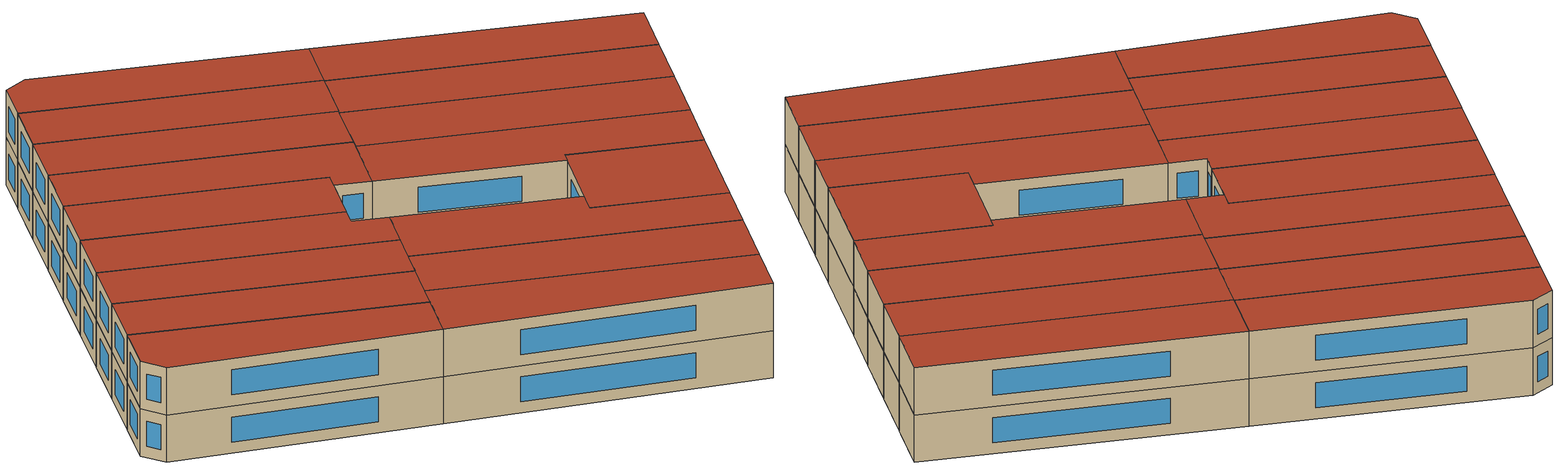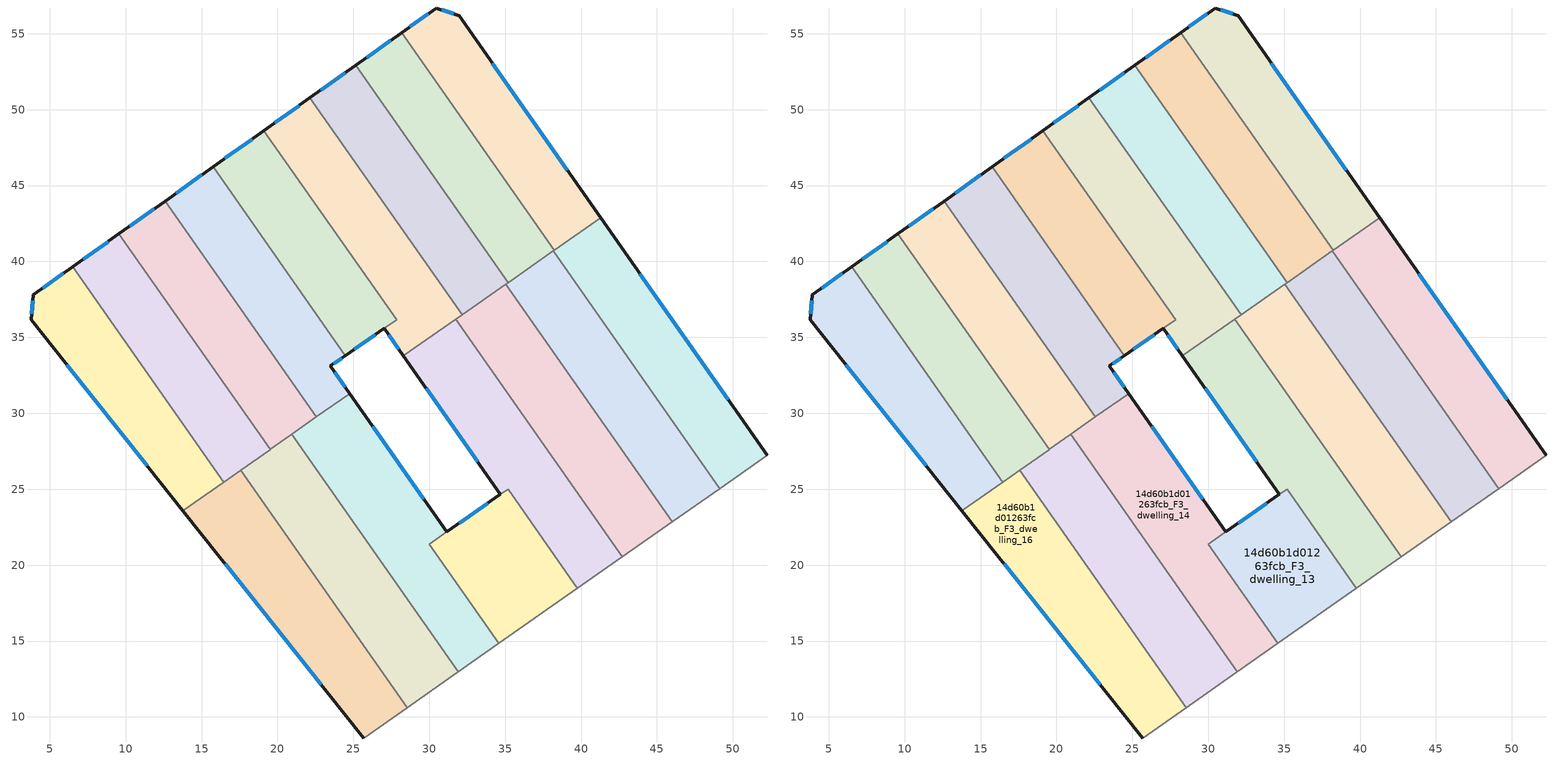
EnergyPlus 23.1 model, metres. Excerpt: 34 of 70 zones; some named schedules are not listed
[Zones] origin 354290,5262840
14d60b1d01263fcb_F2_dwelling_0
 floor to 14d60b1d01263fcb_F1_dwelling_0 (EU_floor_Construction): 31.96,56.18 41.28,42.88 38.23,40.74 28.18,55.07 30.47,56.7 z6
 wall outside (EU_wall_Construction): 41.28,42.88 31.96,56.18 30.47,56.7 28.18,55.07 z6:9
 wall to 14d60b1d01263fcb_F2_dwelling_1 (EU_wall_Construction): 28.18,55.07 38.23,40.74 z6:9
 wall to 14d60b1d01263fcb_F2_dwelling_9 (EU_wall_Construction): 38.23,40.74 41.28,42.88 z6:9
 window (EU_Window_Construction): 29.93,56.31 28.72,55.45 / 31.61,56.3 30.82,56.58 / 39.09,46 34.15,53.06 z6.7:8.3
14d60b1d01263fcb_F2_dwelling_1
 floor to 14d60b1d01263fcb_F1_dwelling_1 (EU_floor_Construction): 28.18,55.07 38.23,40.74 35.19,38.61 25.16,52.92 z6
 wall outside (EU_wall_Construction): 28.18,55.07 25.16,52.92 z6:9
 wall to 14d60b1d01263fcb_F2_dwelling_2 (EU_wall_Construction): 25.16,52.92 35.19,38.61 z6:9
 wall to 14d60b1d01263fcb_F2_dwelling_10 (EU_wall_Construction): 35.19,38.61 38.16,40.69 z6:9
 wall to 14d60b1d01263fcb_F2_dwelling_9 (EU_wall_Construction): 38.16,40.69 38.23,40.74 z6:9
 window (EU_Window_Construction): 27.47,54.57 25.87,53.43 z6.7:8.3
14d60b1d01263fcb_F2_dwelling_10
 floor adiabatic (EU_floor_Construction): 38.16,40.69 49.14,25.03 46.02,22.85 35.04,38.5 z6
 wall to 14d60b1d01263fcb_F2_dwelling_9 (EU_wall_Construction): 49.14,25.03 38.16,40.69 z6:9
 wall adiabatic (EU_wall_Construction): 46.02,22.85 49.14,25.03 z6:9
 wall to 14d60b1d01263fcb_F2_dwelling_11 (EU_wall_Construction): 35.04,38.5 46.02,22.85 z6:9
 wall to 14d60b1d01263fcb_F2_dwelling_2 (EU_wall_Construction): 35.19,38.61 35.04,38.5 z6:9
14d60b1d01263fcb_F2_dwelling_11
 floor to 14d60b1d01263fcb_F1_dwelling_11 (EU_floor_Construction): 35.04,38.5 46.02,22.85 43.93,21.39 32.96,37.04 z6
 floor to 14d60b1d01263fcb_F1_dwelling_12 (EU_floor_Construction): 32.96,37.04 43.93,21.39 42.73,20.55 31.76,36.2 z6
 wall adiabatic (EU_wall_Construction): 42.73,20.55 46.02,22.85 z6:9
 wall to 14d60b1d01263fcb_F2_dwelling_12 (EU_wall_Construction): 31.76,36.2 42.73,20.55 z6:9
 wall to 14d60b1d01263fcb_F2_dwelling_2 (EU_wall_Construction): 35.04,38.5 32.16,36.48 z6:9
 wall to 14d60b1d01263fcb_F2_dwelling_3 (EU_wall_Construction): 32.16,36.48 31.76,36.2 z6:9
14d60b1d01263fcb_F2_dwelling_12
 floor to 14d60b1d01263fcb_F1_dwelling_12 (EU_floor_Construction): 31.76,36.2 42.73,20.55 41.16,19.45 30.18,35.1 z6
 floor to 14d60b1d01263fcb_F1_dwelling_13 (EU_floor_Construction): 30.18,35.1 41.16,19.45 39.76,18.47 35.19,25 34.69,24.66 28.3,33.78 z6
 wall outside (EU_wall_Construction): 28.3,33.78 34.69,24.66 z6:9
 wall adiabatic (EU_wall_Construction): 39.76,18.47 42.73,20.55 z6:9
 wall to 14d60b1d01263fcb_F2_dwelling_13 (EU_wall_Construction): 34.69,24.65 35.19,25 39.76,18.47 z6:9
 wall to 14d60b1d01263fcb_F2_dwelling_3 (EU_wall_Construction): 31.76,36.2 28.3,33.78 z6:9
 window (EU_Window_Construction): 29.8,31.63 33.19,26.8 z6.7:8.3
14d60b1d01263fcb_F2_dwelling_13
 floor to 14d60b1d01263fcb_F1_dwelling_13 (EU_floor_Construction): 35.19,25 39.76,18.47 37.14,16.64 32.56,23.17 34.68,24.65 z6
 floor to 14d60b1d01263fcb_F1_dwelling_14 (EU_floor_Construction): 32.56,23.17 37.14,16.64 34.58,14.85 30,21.39 z6
 wall outside (EU_wall_Construction): 34.68,24.65 31.14,22.19 z6:9
 wall adiabatic (EU_wall_Construction): 34.58,14.85 39.76,18.47 z6:9
 wall to 14d60b1d01263fcb_F2_dwelling_14 (EU_wall_Construction): 31.14,22.19 30,21.39 34.58,14.85 z6:9
 window (EU_Window_Construction): 33.85,24.07 31.98,22.76 z6.7:8.3
14d60b1d01263fcb_F2_dwelling_14
 floor to 14d60b1d01263fcb_F1_dwelling_14 (EU_floor_Construction): 31.14,22.19 30,21.39 34.58,14.85 33.54,14.12 22.57,29.76 24.76,31.3 z6
 floor to 14d60b1d01263fcb_F1_dwelling_15 (EU_floor_Construction): 22.57,29.76 33.54,14.12 31.91,12.97 20.94,28.62 z6
 wall outside (EU_wall_Construction): 31.14,22.19 24.76,31.3 z6:9
 wall adiabatic (EU_wall_Construction): 31.91,12.97 34.58,14.85 z6:9
 wall to 14d60b1d01263fcb_F2_dwelling_15 (EU_wall_Construction): 20.94,28.62 31.91,12.97 z6:9
 wall to 14d60b1d01263fcb_F2_dwelling_5 (EU_wall_Construction): 24.76,31.3 22.57,29.76 z6:9
 wall to 14d60b1d01263fcb_F2_dwelling_6 (EU_wall_Construction): 22.57,29.76 20.94,28.62 z6:9
 window (EU_Window_Construction): 29.65,24.33 26.26,29.16 z6.7:8.3
14d60b1d01263fcb_F2_dwelling_15
 floor to 14d60b1d01263fcb_F1_dwelling_15 (EU_floor_Construction): 20.94,28.62 31.91,12.97 30.76,12.17 19.8,27.82 20.86,28.56 z6
 floor to 14d60b1d01263fcb_F1_dwelling_16 (EU_floor_Construction): 19.8,27.82 30.76,12.17 28.54,10.61 17.57,26.26 z6
 wall adiabatic (EU_wall_Construction): 28.54,10.61 31.83,12.92 31.91,12.97 z6:9
 wall to 14d60b1d01263fcb_F2_dwelling_16 (EU_wall_Construction): 17.57,26.26 28.54,10.61 z6:9
 wall to 14d60b1d01263fcb_F2_dwelling_6 (EU_wall_Construction): 20.94,28.62 20.86,28.56 19.51,27.62 z6:9
 wall to 14d60b1d01263fcb_F2_dwelling_7 (EU_wall_Construction): 19.51,27.61 17.57,26.26 z6:9
14d60b1d01263fcb_F2_dwelling_16
 floor to 14d60b1d01263fcb_F1_dwelling_17 (EU_floor_Construction): 17.02,25.87 27.98,10.23 25.67,8.61 13.77,23.59 z6
 floor to 14d60b1d01263fcb_F1_dwelling_16 (EU_floor_Construction): 17.57,26.26 28.54,10.61 27.98,10.23 17.02,25.87 z6
 wall outside (EU_wall_Construction): 13.77,23.59 25.67,8.61 z6:9
 wall adiabatic (EU_wall_Construction): 25.67,8.61 28.54,10.61 z6:9
 wall to 14d60b1d01263fcb_F2_dwelling_8 (EU_wall_Construction): 16.45,25.47 13.77,23.59 z6:9
 wall to 14d60b1d01263fcb_F2_dwelling_7 (EU_wall_Construction): 17.57,26.26 16.45,25.47 z6:9
 window (EU_Window_Construction): 16.57,20.07 22.88,12.13 z6.7:8.3
14d60b1d01263fcb_F2_dwelling_2
 floor to 14d60b1d01263fcb_F1_dwelling_2 (EU_floor_Construction): 25.16,52.92 35.19,38.61 32.16,36.48 22.14,50.77 z6
 wall outside (EU_wall_Construction): 25.16,52.92 22.14,50.77 z6:9
 wall to 14d60b1d01263fcb_F2_dwelling_3 (EU_wall_Construction): 22.14,50.77 32.16,36.48 z6:9
 window (EU_Window_Construction): 24.45,52.42 22.85,51.28 z6.7:8.3
14d60b1d01263fcb_F2_dwelling_3
 floor to 14d60b1d01263fcb_F1_dwelling_3 (EU_floor_Construction): 22.1,50.74 32.12,36.45 28.3,33.78 27.03,35.59 27.85,36.16 19.11,48.62 z6
 floor to 14d60b1d01263fcb_F1_dwelling_2 (EU_floor_Construction): 22.14,50.77 32.16,36.48 32.12,36.45 22.1,50.74 z6
 wall outside (EU_wall_Construction): 22.14,50.77 19.11,48.62 / 27.03,35.59 28.3,33.78 z6:9
 wall to 14d60b1d01263fcb_F2_dwelling_4 (EU_wall_Construction): 19.11,48.62 27.85,36.16 27.03,35.59 z6:9
 window (EU_Window_Construction): 21.43,50.27 19.82,49.12 / 27.33,35.16 28,34.2 z6.7:8.3
14d60b1d01263fcb_F2_dwelling_4
 floor to 14d60b1d01263fcb_F1_dwelling_4 (EU_floor_Construction): 19.11,48.62 27.85,36.16 24.47,33.8 15.76,46.23 z6
 wall outside (EU_wall_Construction): 19.11,48.62 15.76,46.23 / 24.47,33.8 27.03,35.59 z6:9
 wall to 14d60b1d01263fcb_F2_dwelling_5 (EU_wall_Construction): 15.76,46.23 24.47,33.8 z6:9
 window (EU_Window_Construction): 18.32,48.06 16.54,46.79 / 25.07,34.22 26.43,35.17 z6.7:8.3
14d60b1d01263fcb_F2_dwelling_5
 floor to 14d60b1d01263fcb_F1_dwelling_5 (EU_floor_Construction): 15.72,46.2 24.43,33.77 23.49,33.12 24.76,31.3 22.57,29.76 12.6,43.98 z6
 floor to 14d60b1d01263fcb_F1_dwelling_4 (EU_floor_Construction): 15.76,46.23 24.47,33.8 24.43,33.77 15.72,46.2 z6
 wall outside (EU_wall_Construction): 24.76,31.3 23.49,33.12 24.47,33.8 / 15.76,46.23 12.6,43.98 z6:9
 wall to 14d60b1d01263fcb_F2_dwelling_6 (EU_wall_Construction): 12.6,43.98 22.57,29.76 z6:9
 window (EU_Window_Construction): 24.46,31.73 23.79,32.69 / 15.01,45.7 13.34,44.51 / 23.72,33.28 24.24,33.64 z6.7:8.3
14d60b1d01263fcb_F2_dwelling_6
 floor to 14d60b1d01263fcb_F1_dwelling_6 (EU_floor_Construction): 12.6,43.98 22.57,29.76 19.51,27.62 9.55,41.82 z6
 wall outside (EU_wall_Construction): 12.59,43.98 9.55,41.82 z6:9
 wall to 14d60b1d01263fcb_F2_dwelling_7 (EU_wall_Construction): 9.55,41.82 19.51,27.62 z6:9
 window (EU_Window_Construction): 11.88,43.47 10.27,42.32 z6.7:8.3
14d60b1d01263fcb_F2_dwelling_7
 floor to 14d60b1d01263fcb_F1_dwelling_7 (EU_floor_Construction): 9.55,41.82 19.51,27.62 16.45,25.47 6.51,39.65 z6
 wall outside (EU_wall_Construction): 9.55,41.82 6.51,39.65 z6:9
 wall to 14d60b1d01263fcb_F2_dwelling_8 (EU_wall_Construction): 6.51,39.65 16.45,25.47 z6:9
 window (EU_Window_Construction): 8.84,41.31 7.22,40.16 z6.7:8.3
14d60b1d01263fcb_F2_dwelling_8
 floor to 14d60b1d01263fcb_F1_dwelling_8 (EU_floor_Construction): 6.51,39.65 16.45,25.47 13.77,23.59 3.78,36.17 3.92,37.81 z6
 wall outside (EU_wall_Construction): 6.51,39.65 3.92,37.81 3.78,36.17 13.77,23.59 z6:9
 window (EU_Window_Construction): 5.9,39.22 4.53,38.24 / 6.13,33.21 11.43,26.55 / 3.89,37.42 3.82,36.55 z6.7:8.3
14d60b1d01263fcb_F2_dwelling_9
 floor to 14d60b1d01263fcb_F1_dwelling_9 (EU_floor_Construction): 41.28,42.88 52.26,27.22 49.48,25.28 38.51,40.93 z6
 floor to 14d60b1d01263fcb_F1_dwelling_10 (EU_floor_Construction): 38.51,40.93 49.48,25.28 49.14,25.03 38.16,40.69 z6
 wall outside (EU_wall_Construction): 52.26,27.22 41.28,42.88 z6:9
 wall adiabatic (EU_wall_Construction): 49.14,25.03 52.26,27.22 z6:9
 window (EU_Window_Construction): 49.68,30.9 43.86,39.2 z6.7:8.3
14d60b1d01263fcb_F3_dwelling_0
 floor to 14d60b1d01263fcb_F2_dwelling_0 (EU_floor_Construction): 31.96,56.18 41.28,42.88 38.23,40.74 28.18,55.07 30.47,56.7 z9
 wall outside (EU_wall_Construction): 41.28,42.88 31.96,56.18 30.47,56.7 28.18,55.07 z9:12
 wall to 14d60b1d01263fcb_F3_dwelling_1 (EU_wall_Construction): 28.18,55.07 38.23,40.74 z9:12
 wall to 14d60b1d01263fcb_F3_dwelling_9 (EU_wall_Construction): 38.23,40.74 41.28,42.88 z9:12
 window (EU_Window_Construction): 29.93,56.31 28.72,55.45 / 31.61,56.3 30.82,56.58 / 39.09,46 34.15,53.06 z9.7:11.3
 roof outside (EU_roof_Construction): 41.28,42.88 31.96,56.18 30.47,56.7 28.18,55.07 38.23,40.74 z12
14d60b1d01263fcb_F3_dwelling_1
 floor to 14d60b1d01263fcb_F2_dwelling_1 (EU_floor_Construction): 28.18,55.07 38.23,40.74 35.19,38.61 25.16,52.92 z9
 wall outside (EU_wall_Construction): 28.18,55.07 25.16,52.92 z9:12
 wall to 14d60b1d01263fcb_F3_dwelling_2 (EU_wall_Construction): 25.16,52.92 35.19,38.61 z9:12
 wall to 14d60b1d01263fcb_F3_dwelling_10 (EU_wall_Construction): 35.19,38.61 38.16,40.69 z9:12
 wall to 14d60b1d01263fcb_F3_dwelling_9 (EU_wall_Construction): 38.16,40.69 38.23,40.74 z9:12
 window (EU_Window_Construction): 27.47,54.57 25.87,53.43 z9.7:11.3
 roof outside (EU_roof_Construction): 38.23,40.74 28.18,55.07 25.16,52.92 35.19,38.61 z12
14d60b1d01263fcb_F3_dwelling_10
 floor to 14d60b1d01263fcb_F2_dwelling_10 (EU_floor_Construction): 38.16,40.69 49.14,25.03 46.02,22.85 35.04,38.5 z9
 wall to 14d60b1d01263fcb_F3_dwelling_9 (EU_wall_Construction): 49.14,25.03 38.16,40.69 z9:12
 wall adiabatic (EU_wall_Construction): 46.02,22.85 49.14,25.03 z9:12
 wall to 14d60b1d01263fcb_F3_dwelling_11 (EU_wall_Construction): 35.04,38.5 46.02,22.85 z9:12
 wall to 14d60b1d01263fcb_F3_dwelling_2 (EU_wall_Construction): 35.19,38.61 35.04,38.5 z9:12
 roof outside (EU_roof_Construction): 49.14,25.03 38.16,40.69 35.04,38.5 46.02,22.85 z12
14d60b1d01263fcb_F3_dwelling_11
 floor to 14d60b1d01263fcb_F2_dwelling_11 (EU_floor_Construction): 35.04,38.5 46.02,22.85 42.73,20.55 31.76,36.2 z9
 wall adiabatic (EU_wall_Construction): 42.73,20.55 46.02,22.85 z9:12
 wall to 14d60b1d01263fcb_F3_dwelling_12 (EU_wall_Construction): 31.76,36.2 42.73,20.55 z9:12
 wall to 14d60b1d01263fcb_F3_dwelling_2 (EU_wall_Construction): 35.04,38.5 32.16,36.48 z9:12
 wall to 14d60b1d01263fcb_F3_dwelling_3 (EU_wall_Construction): 32.16,36.48 31.76,36.2 z9:12
 roof outside (EU_roof_Construction): 46.02,22.85 35.04,38.5 31.76,36.2 42.73,20.55 z12
14d60b1d01263fcb_F3_dwelling_12
 floor to 14d60b1d01263fcb_F2_dwelling_12 (EU_floor_Construction): 31.76,36.2 42.73,20.55 39.76,18.47 35.19,25 34.69,24.66 28.3,33.78 z9
 wall outside (EU_wall_Construction): 28.3,33.78 34.69,24.66 z9:12
 wall adiabatic (EU_wall_Construction): 39.76,18.47 42.73,20.55 z9:12
 wall to 14d60b1d01263fcb_F3_dwelling_13 (EU_wall_Construction): 34.69,24.65 35.19,25 39.76,18.47 z9:12
 wall to 14d60b1d01263fcb_F3_dwelling_3 (EU_wall_Construction): 31.76,36.2 28.3,33.78 z9:12
 window (EU_Window_Construction): 29.8,31.63 33.19,26.8 z9.7:11.3
 roof outside (EU_roof_Construction): 42.73,20.55 31.76,36.2 28.3,33.78 34.69,24.65 35.19,25 39.76,18.47 z12
14d60b1d01263fcb_F3_dwelling_13
 floor to 14d60b1d01263fcb_F2_dwelling_13 (EU_floor_Construction): 35.19,25 39.76,18.47 34.58,14.85 30,21.39 34.68,24.65 z9
 wall outside (EU_wall_Construction): 34.68,24.65 31.14,22.19 z9:12
 wall adiabatic (EU_wall_Construction): 34.58,14.85 39.76,18.47 z9:12
 wall to 14d60b1d01263fcb_F3_dwelling_14 (EU_wall_Construction): 31.14,22.19 30,21.39 34.58,14.85 z9:12
 window (EU_Window_Construction): 33.85,24.07 31.98,22.76 z9.7:11.3
 roof outside (EU_roof_Construction): 39.76,18.47 35.19,25 30,21.39 34.58,14.85 z12
14d60b1d01263fcb_F3_dwelling_14
 floor to 14d60b1d01263fcb_F2_dwelling_14 (EU_floor_Construction): 31.14,22.19 30,21.39 34.58,14.85 31.91,12.97 20.94,28.62 24.76,31.3 z9
 wall outside (EU_wall_Construction): 31.14,22.19 24.76,31.3 z9:12
 wall adiabatic (EU_wall_Construction): 31.91,12.97 34.58,14.85 z9:12
 wall to 14d60b1d01263fcb_F3_dwelling_15 (EU_wall_Construction): 20.94,28.62 31.91,12.97 z9:12
 wall to 14d60b1d01263fcb_F3_dwelling_5 (EU_wall_Construction): 24.76,31.3 22.57,29.76 z9:12
 wall to 14d60b1d01263fcb_F3_dwelling_6 (EU_wall_Construction): 22.57,29.76 20.94,28.62 z9:12
 window (EU_Window_Construction): 29.65,24.33 26.26,29.16 z9.7:11.3
 roof outside (EU_roof_Construction): 34.58,14.85 30,21.39 31.14,22.19 24.76,31.3 20.94,28.62 31.91,12.97 z12
14d60b1d01263fcb_F3_dwelling_15
 floor to 14d60b1d01263fcb_F2_dwelling_15 (EU_floor_Construction): 20.94,28.62 31.91,12.97 31.83,12.92 28.54,10.61 17.57,26.26 20.86,28.56 z9
 wall adiabatic (EU_wall_Construction): 28.54,10.61 31.83,12.92 31.91,12.97 z9:12
 wall to 14d60b1d01263fcb_F3_dwelling_16 (EU_wall_Construction): 17.57,26.26 28.54,10.61 z9:12
 wall to 14d60b1d01263fcb_F3_dwelling_6 (EU_wall_Construction): 20.94,28.62 20.86,28.56 19.51,27.62 z9:12
 wall to 14d60b1d01263fcb_F3_dwelling_7 (EU_wall_Construction): 19.51,27.61 17.57,26.26 z9:12
 roof outside (EU_roof_Construction): 31.83,12.92 31.91,12.97 20.94,28.62 20.86,28.56 17.57,26.26 28.54,10.61 z12
14d60b1d01263fcb_F3_dwelling_16
 floor to 14d60b1d01263fcb_F2_dwelling_16 (EU_floor_Construction): 17.57,26.26 28.54,10.61 25.67,8.61 13.77,23.59 z9
 wall outside (EU_wall_Construction): 13.77,23.59 25.67,8.61 z9:12
 wall adiabatic (EU_wall_Construction): 25.67,8.61 28.54,10.61 z9:12
 wall to 14d60b1d01263fcb_F3_dwelling_8 (EU_wall_Construction): 16.45,25.47 13.77,23.59 z9:12
 wall to 14d60b1d01263fcb_F3_dwelling_7 (EU_wall_Construction): 17.57,26.26 16.45,25.47 z9:12
 window (EU_Window_Construction): 16.57,20.07 22.88,12.13 z9.7:11.3
 roof outside (EU_roof_Construction): 28.54,10.61 17.57,26.26 13.77,23.59 25.67,8.61 z12
14d60b1d01263fcb_F3_dwelling_2
 floor to 14d60b1d01263fcb_F2_dwelling_2 (EU_floor_Construction): 25.16,52.92 35.19,38.61 32.16,36.48 22.14,50.77 z9
 wall outside (EU_wall_Construction): 25.16,52.92 22.14,50.77 z9:12
 wall to 14d60b1d01263fcb_F3_dwelling_3 (EU_wall_Construction): 22.14,50.77 32.16,36.48 z9:12
 window (EU_Window_Construction): 24.45,52.42 22.85,51.28 z9.7:11.3
 roof outside (EU_roof_Construction): 35.19,38.61 25.16,52.92 22.14,50.77 32.16,36.48 z12
14d60b1d01263fcb_F3_dwelling_3
 floor to 14d60b1d01263fcb_F2_dwelling_3 (EU_floor_Construction): 22.14,50.77 32.16,36.48 28.3,33.78 27.03,35.59 27.85,36.16 19.11,48.62 z9
 wall outside (EU_wall_Construction): 22.14,50.77 19.11,48.62 / 27.03,35.59 28.3,33.78 z9:12
 wall to 14d60b1d01263fcb_F3_dwelling_4 (EU_wall_Construction): 19.11,48.62 27.85,36.16 27.03,35.59 z9:12
 window (EU_Window_Construction): 21.43,50.27 19.82,49.12 / 27.33,35.16 28,34.2 z9.7:11.3
 roof outside (EU_roof_Construction): 32.16,36.48 22.14,50.77 19.11,48.62 27.85,36.16 27.03,35.59 28.3,33.78 z12
14d60b1d01263fcb_F3_dwelling_4
 floor to 14d60b1d01263fcb_F2_dwelling_4 (EU_floor_Construction): 19.11,48.62 27.85,36.16 24.47,33.8 15.76,46.23 z9
 wall outside (EU_wall_Construction): 19.11,48.62 15.76,46.23 / 24.47,33.8 27.03,35.59 z9:12
 wall to 14d60b1d01263fcb_F3_dwelling_5 (EU_wall_Construction): 15.76,46.23 24.47,33.8 z9:12
 window (EU_Window_Construction): 18.32,48.06 16.54,46.79 / 25.07,34.22 26.43,35.17 z9.7:11.3
 roof outside (EU_roof_Construction): 27.85,36.16 19.11,48.62 15.76,46.23 24.47,33.8 z12
14d60b1d01263fcb_F3_dwelling_5
 floor to 14d60b1d01263fcb_F2_dwelling_5 (EU_floor_Construction): 15.76,46.23 24.47,33.8 23.49,33.12 24.76,31.3 22.57,29.76 12.6,43.98 z9
 wall outside (EU_wall_Construction): 24.76,31.3 23.49,33.12 24.47,33.8 / 15.76,46.23 12.6,43.98 z9:12
 wall to 14d60b1d01263fcb_F3_dwelling_6 (EU_wall_Construction): 12.6,43.98 22.57,29.76 z9:12
 window (EU_Window_Construction): 24.46,31.73 23.79,32.69 / 15.01,45.7 13.34,44.51 / 23.72,33.28 24.24,33.64 z9.7:11.3
 roof outside (EU_roof_Construction): 24.76,31.3 23.49,33.12 24.47,33.8 15.76,46.23 12.6,43.98 22.57,29.76 z12
14d60b1d01263fcb_F3_dwelling_6
 floor to 14d60b1d01263fcb_F2_dwelling_6 (EU_floor_Construction): 12.6,43.98 22.57,29.76 19.51,27.62 9.55,41.82 z9
 wall outside (EU_wall_Construction): 12.59,43.98 9.55,41.82 z9:12
 wall to 14d60b1d01263fcb_F3_dwelling_7 (EU_wall_Construction): 9.55,41.82 19.51,27.62 z9:12
 window (EU_Window_Construction): 11.88,43.47 10.27,42.32 z9.7:11.3
 roof outside (EU_roof_Construction): 22.57,29.76 12.6,43.98 9.55,41.82 19.51,27.62 z12
14d60b1d01263fcb_F3_dwelling_7
 floor to 14d60b1d01263fcb_F2_dwelling_7 (EU_floor_Construction): 9.55,41.82 19.51,27.62 16.45,25.47 6.51,39.65 z9
 wall outside (EU_wall_Construction): 9.55,41.82 6.51,39.65 z9:12
 wall to 14d60b1d01263fcb_F3_dwelling_8 (EU_wall_Construction): 6.51,39.65 16.45,25.47 z9:12
 window (EU_Window_Construction): 8.84,41.31 7.22,40.16 z9.7:11.3
 roof outside (EU_roof_Construction): 19.51,27.62 9.55,41.82 6.51,39.65 16.45,25.47 z12
14d60b1d01263fcb_F3_dwelling_8
 floor to 14d60b1d01263fcb_F2_dwelling_8 (EU_floor_Construction): 6.51,39.65 16.45,25.47 13.77,23.59 3.78,36.17 3.92,37.81 z9
 wall outside (EU_wall_Construction): 6.51,39.65 3.92,37.81 3.78,36.17 13.77,23.59 z9:12
 window (EU_Window_Construction): 5.9,39.22 4.53,38.24 / 6.13,33.21 11.43,26.55 / 3.89,37.42 3.82,36.55 z9.7:11.3
 roof outside (EU_roof_Construction): 16.45,25.47 6.51,39.65 3.92,37.81 3.78,36.17 13.77,23.59 z12
14d60b1d01263fcb_F3_dwelling_9
 floor to 14d60b1d01263fcb_F2_dwelling_9 (EU_floor_Construction): 41.28,42.88 52.26,27.22 49.14,25.03 38.16,40.69 z9
 wall outside (EU_wall_Construction): 52.26,27.22 41.28,42.88 z9:12
 wall adiabatic (EU_wall_Construction): 49.14,25.03 52.26,27.22 z9:12
 window (EU_Window_Construction): 49.68,30.9 43.86,39.2 z9.7:11.3
 roof outside (EU_roof_Construction): 52.26,27.22 41.28,42.88 38.16,40.69 49.14,25.03 z12
[Building]
EU S2 Campaign: North Axis=0; Terrain=City; Solar Distribution=FullExterior
[Site:Location]
Budapest.Ferenc.Liszt.Intl.AP: Latitude=47.437; Longitude=19.256; Time Zone=1; Elevation=185
[SizingPeriod:WeatherFileDays]
AnnualSizingPeriod: Begin Month=1; Begin Day of Month=1; End Month=12; End Day of Month=31; Day of Week for Start Day=Monday; Use Weather File Daylight Saving Period=No; Use Weather File Rain and Snow Indicators=No
[MATERIAL]
EU_InternalMass_Material: Roughness=MediumRough; Thickness=0.1; Conductivity=1; Density=1800; Specific Heat=900; Thermal Absorptance=0.9; Solar Absorptance=0.7; Visible Absorptance=0.7
[MATERIAL:NOMASS] Roughness=MediumRough; Thermal Absorptance=0.9; Solar Absorptance=0.7; Visible Absorptance=0.7
Name | Thermal Resistance
EU_wall_NoMass | 0.832559
EU_roof_NoMass | 1.39638
EU_floor_NoMass | 0.872794
[WINDOWMATERIAL:SIMPLEGLAZINGSYSTEM]
EU_Window_SimpleGlazing: UFactor=2.79869; Solar Heat Gain Coefficient=0.75; Visible Transmittance=0.75
[CONSTRUCTION]
EU_wall_Construction: EU_wall_NoMass
EU_roof_Construction: EU_roof_NoMass
EU_floor_Construction: EU_floor_NoMass
EU_Window_Construction: EU_Window_SimpleGlazing
EU_InternalMass_Construction: EU_InternalMass_Material
[ZONE] Type=1; Multiplier=1; Ceiling Height=autocalculate; Floor Area=autocalculate; Part of Total Floor Area=Yes
Name | Volume
14d60b1d01263fcb_F2_dwelling_0; 14d60b1d01263fcb_F3_dwelling_0 | 194.406
14d60b1d01263fcb_F2_dwelling_1; 14d60b1d01263fcb_F3_dwelling_1 | 194.362
14d60b1d01263fcb_F2_dwelling_10; 14d60b1d01263fcb_F3_dwelling_10 | 218.661
14d60b1d01263fcb_F2_dwelling_11; 14d60b1d01263fcb_F3_dwelling_11 | 230.155
14d60b1d01263fcb_F2_dwelling_12; 14d60b1d01263fcb_F3_dwelling_12 | 227.733
14d60b1d01263fcb_F2_dwelling_13; 14d60b1d01263fcb_F3_dwelling_13 | 151.391
14d60b1d01263fcb_F2_dwelling_14; 14d60b1d01263fcb_F3_dwelling_14 | 233.889
14d60b1d01263fcb_F2_dwelling_15; 14d60b1d01263fcb_F3_dwelling_15 | 235.842
14d60b1d01263fcb_F2_dwelling_16; 14d60b1d01263fcb_F3_dwelling_16 | 233.032
14d60b1d01263fcb_F2_dwelling_2; 14d60b1d01263fcb_F3_dwelling_2 | 194.347
14d60b1d01263fcb_F2_dwelling_3; 14d60b1d01263fcb_F3_dwelling_3 | 200.98
14d60b1d01263fcb_F2_dwelling_4; 14d60b1d01263fcb_F3_dwelling_4 | 187.779
14d60b1d01263fcb_F2_dwelling_5; 14d60b1d01263fcb_F3_dwelling_5 | 194.365
14d60b1d01263fcb_F2_dwelling_6; 14d60b1d01263fcb_F3_dwelling_6 | 194.345
14d60b1d01263fcb_F2_dwelling_7; 14d60b1d01263fcb_F3_dwelling_7 | 194.402
14d60b1d01263fcb_F2_dwelling_8; 14d60b1d01263fcb_F3_dwelling_8 | 194.36
14d60b1d01263fcb_F2_dwelling_9; 14d60b1d01263fcb_F3_dwelling_9 | 218.62
[INTERNALMASS] Construction=EU_InternalMass_Construction
Name | Zone or ZoneList | Surface Area
14d60b1d01263fcb_F2_dwelling_0_EU_InternalMass | 14d60b1d01263fcb_F2_dwelling_0 | 64.8019
14d60b1d01263fcb_F2_dwelling_1_EU_InternalMass | 14d60b1d01263fcb_F2_dwelling_1 | 64.7873
14d60b1d01263fcb_F2_dwelling_2_EU_InternalMass | 14d60b1d01263fcb_F2_dwelling_2 | 64.7825
14d60b1d01263fcb_F2_dwelling_3_EU_InternalMass | 14d60b1d01263fcb_F2_dwelling_3 | 66.9931
14d60b1d01263fcb_F2_dwelling_4_EU_InternalMass | 14d60b1d01263fcb_F2_dwelling_4 | 62.5932
14d60b1d01263fcb_F2_dwelling_5_EU_InternalMass | 14d60b1d01263fcb_F2_dwelling_5 | 64.795
14d60b1d01263fcb_F2_dwelling_6_EU_InternalMass | 14d60b1d01263fcb_F2_dwelling_6 | 64.7827
14d60b1d01263fcb_F2_dwelling_7_EU_InternalMass | 14d60b1d01263fcb_F2_dwelling_7 | 64.8006
14d60b1d01263fcb_F2_dwelling_8_EU_InternalMass | 14d60b1d01263fcb_F2_dwelling_8 | 64.7867
14d60b1d01263fcb_F2_dwelling_9_EU_InternalMass | 14d60b1d01263fcb_F2_dwelling_9 | 72.8888
14d60b1d01263fcb_F2_dwelling_10_EU_InternalMass | 14d60b1d01263fcb_F2_dwelling_10 | 72.8871
14d60b1d01263fcb_F2_dwelling_11_EU_InternalMass | 14d60b1d01263fcb_F2_dwelling_11 | 76.7122
14d60b1d01263fcb_F2_dwelling_12_EU_InternalMass | 14d60b1d01263fcb_F2_dwelling_12 | 75.9072
14d60b1d01263fcb_F2_dwelling_13_EU_InternalMass | 14d60b1d01263fcb_F2_dwelling_13 | 50.467
14d60b1d01263fcb_F2_dwelling_14_EU_InternalMass | 14d60b1d01263fcb_F2_dwelling_14 | 77.9586
14d60b1d01263fcb_F2_dwelling_15_EU_InternalMass | 14d60b1d01263fcb_F2_dwelling_15 | 78.6244
14d60b1d01263fcb_F2_dwelling_16_EU_InternalMass | 14d60b1d01263fcb_F2_dwelling_16 | 77.6564
14d60b1d01263fcb_F3_dwelling_0_EU_InternalMass | 14d60b1d01263fcb_F3_dwelling_0 | 64.8019
14d60b1d01263fcb_F3_dwelling_1_EU_InternalMass | 14d60b1d01263fcb_F3_dwelling_1 | 64.7873
14d60b1d01263fcb_F3_dwelling_2_EU_InternalMass | 14d60b1d01263fcb_F3_dwelling_2 | 64.7825
14d60b1d01263fcb_F3_dwelling_3_EU_InternalMass | 14d60b1d01263fcb_F3_dwelling_3 | 66.9931
14d60b1d01263fcb_F3_dwelling_4_EU_InternalMass | 14d60b1d01263fcb_F3_dwelling_4 | 62.5932
14d60b1d01263fcb_F3_dwelling_5_EU_InternalMass | 14d60b1d01263fcb_F3_dwelling_5 | 64.795
14d60b1d01263fcb_F3_dwelling_6_EU_InternalMass | 14d60b1d01263fcb_F3_dwelling_6 | 64.7827
14d60b1d01263fcb_F3_dwelling_7_EU_InternalMass | 14d60b1d01263fcb_F3_dwelling_7 | 64.8006
14d60b1d01263fcb_F3_dwelling_8_EU_InternalMass | 14d60b1d01263fcb_F3_dwelling_8 | 64.7867
14d60b1d01263fcb_F3_dwelling_9_EU_InternalMass | 14d60b1d01263fcb_F3_dwelling_9 | 72.8888
14d60b1d01263fcb_F3_dwelling_10_EU_InternalMass | 14d60b1d01263fcb_F3_dwelling_10 | 72.8871
14d60b1d01263fcb_F3_dwelling_11_EU_InternalMass | 14d60b1d01263fcb_F3_dwelling_11 | 76.7122
14d60b1d01263fcb_F3_dwelling_12_EU_InternalMass | 14d60b1d01263fcb_F3_dwelling_12 | 75.9072
14d60b1d01263fcb_F3_dwelling_13_EU_InternalMass | 14d60b1d01263fcb_F3_dwelling_13 | 50.467
14d60b1d01263fcb_F3_dwelling_14_EU_InternalMass | 14d60b1d01263fcb_F3_dwelling_14 | 77.9586
14d60b1d01263fcb_F3_dwelling_15_EU_InternalMass | 14d60b1d01263fcb_F3_dwelling_15 | 78.6244
14d60b1d01263fcb_F3_dwelling_16_EU_InternalMass | 14d60b1d01263fcb_F3_dwelling_16 | 77.6564
[OTHEREQUIPMENT] Fuel Type=Electricity; Design Level Calculation Method=Watts/Area; Power per Zone Floor Area=1; Fraction Latent=0; Fraction Radiant=0; Fraction Lost=0; Carbon Dioxide Generation Rate=0; EndUse Subcategory=EU_Step8_InternalGains
Name | Zone or ZoneList or Space or SpaceList | Schedule
EU_Step8_InternalGain_14d60b1d01263fcb_F2_dwelling_0_f000 | 14d60b1d01263fcb_F2_dwelling_0 | EU_Step8_GainSchedule_14d60b1d01263fcb_F2_dwelling_0_f000
EU_Step8_InternalGain_14d60b1d01263fcb_F2_dwelling_1_f000 | 14d60b1d01263fcb_F2_dwelling_1 | EU_Step8_GainSchedule_14d60b1d01263fcb_F2_dwelling_1_f000
EU_Step8_InternalGain_14d60b1d01263fcb_F2_dwelling_2_f000 | 14d60b1d01263fcb_F2_dwelling_2 | EU_Step8_GainSchedule_14d60b1d01263fcb_F2_dwelling_2_f000
EU_Step8_InternalGain_14d60b1d01263fcb_F2_dwelling_3_f000 | 14d60b1d01263fcb_F2_dwelling_3 | EU_Step8_GainSchedule_14d60b1d01263fcb_F2_dwelling_3_f000
EU_Step8_InternalGain_14d60b1d01263fcb_F2_dwelling_4_f000 | 14d60b1d01263fcb_F2_dwelling_4 | EU_Step8_GainSchedule_14d60b1d01263fcb_F2_dwelling_4_f000
EU_Step8_InternalGain_14d60b1d01263fcb_F2_dwelling_5_f000 | 14d60b1d01263fcb_F2_dwelling_5 | EU_Step8_GainSchedule_14d60b1d01263fcb_F2_dwelling_5_f000
EU_Step8_InternalGain_14d60b1d01263fcb_F2_dwelling_6_f000 | 14d60b1d01263fcb_F2_dwelling_6 | EU_Step8_GainSchedule_14d60b1d01263fcb_F2_dwelling_6_f000
EU_Step8_InternalGain_14d60b1d01263fcb_F2_dwelling_7_f000 | 14d60b1d01263fcb_F2_dwelling_7 | EU_Step8_GainSchedule_14d60b1d01263fcb_F2_dwelling_7_f000
EU_Step8_InternalGain_14d60b1d01263fcb_F2_dwelling_8_f000 | 14d60b1d01263fcb_F2_dwelling_8 | EU_Step8_GainSchedule_14d60b1d01263fcb_F2_dwelling_8_f000
EU_Step8_InternalGain_14d60b1d01263fcb_F2_dwelling_9_f000 | 14d60b1d01263fcb_F2_dwelling_9 | EU_Step8_GainSchedule_14d60b1d01263fcb_F2_dwelling_9_f000
EU_Step8_InternalGain_14d60b1d01263fcb_F2_dwelling_10_f000 | 14d60b1d01263fcb_F2_dwelling_10 | EU_Step8_GainSchedule_14d60b1d01263fcb_F2_dwelling_10_f000
EU_Step8_InternalGain_14d60b1d01263fcb_F2_dwelling_11_f000 | 14d60b1d01263fcb_F2_dwelling_11 | EU_Step8_GainSchedule_14d60b1d01263fcb_F2_dwelling_11_f000
EU_Step8_InternalGain_14d60b1d01263fcb_F2_dwelling_12_f000 | 14d60b1d01263fcb_F2_dwelling_12 | EU_Step8_GainSchedule_14d60b1d01263fcb_F2_dwelling_12_f000
EU_Step8_InternalGain_14d60b1d01263fcb_F2_dwelling_13_f000 | 14d60b1d01263fcb_F2_dwelling_13 | EU_Step8_GainSchedule_14d60b1d01263fcb_F2_dwelling_13_f000
EU_Step8_InternalGain_14d60b1d01263fcb_F2_dwelling_14_f000 | 14d60b1d01263fcb_F2_dwelling_14 | EU_Step8_GainSchedule_14d60b1d01263fcb_F2_dwelling_14_f000
EU_Step8_InternalGain_14d60b1d01263fcb_F2_dwelling_15_f000 | 14d60b1d01263fcb_F2_dwelling_15 | EU_Step8_GainSchedule_14d60b1d01263fcb_F2_dwelling_15_f000
EU_Step8_InternalGain_14d60b1d01263fcb_F2_dwelling_16_f000 | 14d60b1d01263fcb_F2_dwelling_16 | EU_Step8_GainSchedule_14d60b1d01263fcb_F2_dwelling_16_f000
EU_Step8_InternalGain_14d60b1d01263fcb_F3_dwelling_0_f000 | 14d60b1d01263fcb_F3_dwelling_0 | EU_Step8_GainSchedule_14d60b1d01263fcb_F3_dwelling_0_f000
EU_Step8_InternalGain_14d60b1d01263fcb_F3_dwelling_1_f000 | 14d60b1d01263fcb_F3_dwelling_1 | EU_Step8_GainSchedule_14d60b1d01263fcb_F3_dwelling_1_f000
EU_Step8_InternalGain_14d60b1d01263fcb_F3_dwelling_2_f000 | 14d60b1d01263fcb_F3_dwelling_2 | EU_Step8_GainSchedule_14d60b1d01263fcb_F3_dwelling_2_f000
EU_Step8_InternalGain_14d60b1d01263fcb_F3_dwelling_3_f000 | 14d60b1d01263fcb_F3_dwelling_3 | EU_Step8_GainSchedule_14d60b1d01263fcb_F3_dwelling_3_f000
EU_Step8_InternalGain_14d60b1d01263fcb_F3_dwelling_4_f000 | 14d60b1d01263fcb_F3_dwelling_4 | EU_Step8_GainSchedule_14d60b1d01263fcb_F3_dwelling_4_f000
EU_Step8_InternalGain_14d60b1d01263fcb_F3_dwelling_5_f000 | 14d60b1d01263fcb_F3_dwelling_5 | EU_Step8_GainSchedule_14d60b1d01263fcb_F3_dwelling_5_f000
EU_Step8_InternalGain_14d60b1d01263fcb_F3_dwelling_6_f000 | 14d60b1d01263fcb_F3_dwelling_6 | EU_Step8_GainSchedule_14d60b1d01263fcb_F3_dwelling_6_f000
EU_Step8_InternalGain_14d60b1d01263fcb_F3_dwelling_7_f000 | 14d60b1d01263fcb_F3_dwelling_7 | EU_Step8_GainSchedule_14d60b1d01263fcb_F3_dwelling_7_f000
EU_Step8_InternalGain_14d60b1d01263fcb_F3_dwelling_8_f000 | 14d60b1d01263fcb_F3_dwelling_8 | EU_Step8_GainSchedule_14d60b1d01263fcb_F3_dwelling_8_f000
EU_Step8_InternalGain_14d60b1d01263fcb_F3_dwelling_9_f000 | 14d60b1d01263fcb_F3_dwelling_9 | EU_Step8_GainSchedule_14d60b1d01263fcb_F3_dwelling_9_f000
EU_Step8_InternalGain_14d60b1d01263fcb_F3_dwelling_10_f000 | 14d60b1d01263fcb_F3_dwelling_10 | EU_Step8_GainSchedule_14d60b1d01263fcb_F3_dwelling_10_f000
EU_Step8_InternalGain_14d60b1d01263fcb_F3_dwelling_11_f000 | 14d60b1d01263fcb_F3_dwelling_11 | EU_Step8_GainSchedule_14d60b1d01263fcb_F3_dwelling_11_f000
EU_Step8_InternalGain_14d60b1d01263fcb_F3_dwelling_12_f000 | 14d60b1d01263fcb_F3_dwelling_12 | EU_Step8_GainSchedule_14d60b1d01263fcb_F3_dwelling_12_f000
EU_Step8_InternalGain_14d60b1d01263fcb_F3_dwelling_13_f000 | 14d60b1d01263fcb_F3_dwelling_13 | EU_Step8_GainSchedule_14d60b1d01263fcb_F3_dwelling_13_f000
EU_Step8_InternalGain_14d60b1d01263fcb_F3_dwelling_14_f000 | 14d60b1d01263fcb_F3_dwelling_14 | EU_Step8_GainSchedule_14d60b1d01263fcb_F3_dwelling_14_f000
EU_Step8_InternalGain_14d60b1d01263fcb_F3_dwelling_15_f000 | 14d60b1d01263fcb_F3_dwelling_15 | EU_Step8_GainSchedule_14d60b1d01263fcb_F3_dwelling_15_f000
EU_Step8_InternalGain_14d60b1d01263fcb_F3_dwelling_16_f000 | 14d60b1d01263fcb_F3_dwelling_16 | EU_Step8_GainSchedule_14d60b1d01263fcb_F3_dwelling_16_f000
[ZONEVENTILATION:DESIGNFLOWRATE] Schedule=EU_AlwaysOn; Design Flow Rate Calculation Method=AirChanges/Hour; Air Changes per Hour=0.475469; Ventilation Type=Natural; Fan Pressure Rise=0; Fan Total Efficiency=1; Constant Term Coefficient=1; Temperature Term Coefficient=0; Velocity Term Coefficient=0; Velocity Squared Term Coefficient=0; Minimum Indoor Temperature=-100; Maximum Indoor Temperature=100; Delta Temperature=-100; Minimum Outdoor Temperature=-100; Maximum Outdoor Temperature=100; Maximum Wind Speed=40
Name | Zone or ZoneList or Space or SpaceList
EU_ConstantAir_14d60b1d01263fcb_F2_dwelling_0 | 14d60b1d01263fcb_F2_dwelling_0
EU_ConstantAir_14d60b1d01263fcb_F2_dwelling_1 | 14d60b1d01263fcb_F2_dwelling_1
EU_ConstantAir_14d60b1d01263fcb_F2_dwelling_2 | 14d60b1d01263fcb_F2_dwelling_2
EU_ConstantAir_14d60b1d01263fcb_F2_dwelling_3 | 14d60b1d01263fcb_F2_dwelling_3
EU_ConstantAir_14d60b1d01263fcb_F2_dwelling_4 | 14d60b1d01263fcb_F2_dwelling_4
EU_ConstantAir_14d60b1d01263fcb_F2_dwelling_5 | 14d60b1d01263fcb_F2_dwelling_5
EU_ConstantAir_14d60b1d01263fcb_F2_dwelling_6 | 14d60b1d01263fcb_F2_dwelling_6
EU_ConstantAir_14d60b1d01263fcb_F2_dwelling_7 | 14d60b1d01263fcb_F2_dwelling_7
EU_ConstantAir_14d60b1d01263fcb_F2_dwelling_8 | 14d60b1d01263fcb_F2_dwelling_8
EU_ConstantAir_14d60b1d01263fcb_F2_dwelling_9 | 14d60b1d01263fcb_F2_dwelling_9
EU_ConstantAir_14d60b1d01263fcb_F2_dwelling_10 | 14d60b1d01263fcb_F2_dwelling_10
EU_ConstantAir_14d60b1d01263fcb_F2_dwelling_11 | 14d60b1d01263fcb_F2_dwelling_11
EU_ConstantAir_14d60b1d01263fcb_F2_dwelling_12 | 14d60b1d01263fcb_F2_dwelling_12
EU_ConstantAir_14d60b1d01263fcb_F2_dwelling_13 | 14d60b1d01263fcb_F2_dwelling_13
EU_ConstantAir_14d60b1d01263fcb_F2_dwelling_14 | 14d60b1d01263fcb_F2_dwelling_14
EU_ConstantAir_14d60b1d01263fcb_F2_dwelling_15 | 14d60b1d01263fcb_F2_dwelling_15
EU_ConstantAir_14d60b1d01263fcb_F2_dwelling_16 | 14d60b1d01263fcb_F2_dwelling_16
EU_ConstantAir_14d60b1d01263fcb_F3_dwelling_0 | 14d60b1d01263fcb_F3_dwelling_0
EU_ConstantAir_14d60b1d01263fcb_F3_dwelling_1 | 14d60b1d01263fcb_F3_dwelling_1
EU_ConstantAir_14d60b1d01263fcb_F3_dwelling_2 | 14d60b1d01263fcb_F3_dwelling_2
EU_ConstantAir_14d60b1d01263fcb_F3_dwelling_3 | 14d60b1d01263fcb_F3_dwelling_3
EU_ConstantAir_14d60b1d01263fcb_F3_dwelling_4 | 14d60b1d01263fcb_F3_dwelling_4
EU_ConstantAir_14d60b1d01263fcb_F3_dwelling_5 | 14d60b1d01263fcb_F3_dwelling_5
EU_ConstantAir_14d60b1d01263fcb_F3_dwelling_6 | 14d60b1d01263fcb_F3_dwelling_6
EU_ConstantAir_14d60b1d01263fcb_F3_dwelling_7 | 14d60b1d01263fcb_F3_dwelling_7
EU_ConstantAir_14d60b1d01263fcb_F3_dwelling_8 | 14d60b1d01263fcb_F3_dwelling_8
EU_ConstantAir_14d60b1d01263fcb_F3_dwelling_9 | 14d60b1d01263fcb_F3_dwelling_9
EU_ConstantAir_14d60b1d01263fcb_F3_dwelling_10 | 14d60b1d01263fcb_F3_dwelling_10
EU_ConstantAir_14d60b1d01263fcb_F3_dwelling_11 | 14d60b1d01263fcb_F3_dwelling_11
EU_ConstantAir_14d60b1d01263fcb_F3_dwelling_12 | 14d60b1d01263fcb_F3_dwelling_12
EU_ConstantAir_14d60b1d01263fcb_F3_dwelling_13 | 14d60b1d01263fcb_F3_dwelling_13
EU_ConstantAir_14d60b1d01263fcb_F3_dwelling_14 | 14d60b1d01263fcb_F3_dwelling_14
EU_ConstantAir_14d60b1d01263fcb_F3_dwelling_15 | 14d60b1d01263fcb_F3_dwelling_15
EU_ConstantAir_14d60b1d01263fcb_F3_dwelling_16 | 14d60b1d01263fcb_F3_dwelling_16
[HVACTEMPLATE:ZONE:IDEALLOADSAIRSYSTEM] System Availability Schedule=EU_AlwaysOn; Maximum Heating Supply Air Temperature=50; Minimum Cooling Supply Air Temperature=13; Maximum Heating Supply Air Humidity Ratio=0.0156; Minimum Cooling Supply Air Humidity Ratio=0.0077; Heating Limit=NoLimit; Cooling Limit=NoLimit; Heating Availability Schedule=EU_AlwaysOn; Cooling Availability Schedule=EU_CoolingOff; Dehumidification Control Type=ConstantSensibleHeatRatio; Cooling Sensible Heat Ratio=0.7; Dehumidification Setpoint=60; Humidification Control Type=None; Humidification Setpoint=30; Outdoor Air Method=None; Outdoor Air Flow Rate per Person=0.00944; Outdoor Air Flow Rate per Zone Floor Area=0; Outdoor Air Flow Rate per Zone=0; Demand Controlled Ventilation Type=None; Outdoor Air Economizer Type=NoEconomizer; Heat Recovery Type=None; Sensible Heat Recovery Effectiveness=0.7; Latent Heat Recovery Effectiveness=0.65
Name | Template Thermostat
14d60b1d01263fcb_F2_dwelling_0 | EU_HeatOnly_14d60b1d01263fcb_F2_dwelling_0
14d60b1d01263fcb_F2_dwelling_1 | EU_HeatOnly_14d60b1d01263fcb_F2_dwelling_1
14d60b1d01263fcb_F2_dwelling_2 | EU_HeatOnly_14d60b1d01263fcb_F2_dwelling_2
14d60b1d01263fcb_F2_dwelling_3 | EU_HeatOnly_14d60b1d01263fcb_F2_dwelling_3
14d60b1d01263fcb_F2_dwelling_4 | EU_HeatOnly_14d60b1d01263fcb_F2_dwelling_4
14d60b1d01263fcb_F2_dwelling_5 | EU_HeatOnly_14d60b1d01263fcb_F2_dwelling_5
14d60b1d01263fcb_F2_dwelling_6 | EU_HeatOnly_14d60b1d01263fcb_F2_dwelling_6
14d60b1d01263fcb_F2_dwelling_7 | EU_HeatOnly_14d60b1d01263fcb_F2_dwelling_7
14d60b1d01263fcb_F2_dwelling_8 | EU_HeatOnly_14d60b1d01263fcb_F2_dwelling_8
14d60b1d01263fcb_F2_dwelling_9 | EU_HeatOnly_14d60b1d01263fcb_F2_dwelling_9
14d60b1d01263fcb_F2_dwelling_10 | EU_HeatOnly_14d60b1d01263fcb_F2_dwelling_10
14d60b1d01263fcb_F2_dwelling_11 | EU_HeatOnly_14d60b1d01263fcb_F2_dwelling_11
14d60b1d01263fcb_F2_dwelling_12 | EU_HeatOnly_14d60b1d01263fcb_F2_dwelling_12
14d60b1d01263fcb_F2_dwelling_13 | EU_HeatOnly_14d60b1d01263fcb_F2_dwelling_13
14d60b1d01263fcb_F2_dwelling_14 | EU_HeatOnly_14d60b1d01263fcb_F2_dwelling_14
14d60b1d01263fcb_F2_dwelling_15 | EU_HeatOnly_14d60b1d01263fcb_F2_dwelling_15
14d60b1d01263fcb_F2_dwelling_16 | EU_HeatOnly_14d60b1d01263fcb_F2_dwelling_16
14d60b1d01263fcb_F3_dwelling_0 | EU_HeatOnly_14d60b1d01263fcb_F3_dwelling_0
14d60b1d01263fcb_F3_dwelling_1 | EU_HeatOnly_14d60b1d01263fcb_F3_dwelling_1
14d60b1d01263fcb_F3_dwelling_2 | EU_HeatOnly_14d60b1d01263fcb_F3_dwelling_2
14d60b1d01263fcb_F3_dwelling_3 | EU_HeatOnly_14d60b1d01263fcb_F3_dwelling_3
14d60b1d01263fcb_F3_dwelling_4 | EU_HeatOnly_14d60b1d01263fcb_F3_dwelling_4
14d60b1d01263fcb_F3_dwelling_5 | EU_HeatOnly_14d60b1d01263fcb_F3_dwelling_5
14d60b1d01263fcb_F3_dwelling_6 | EU_HeatOnly_14d60b1d01263fcb_F3_dwelling_6
14d60b1d01263fcb_F3_dwelling_7 | EU_HeatOnly_14d60b1d01263fcb_F3_dwelling_7
14d60b1d01263fcb_F3_dwelling_8 | EU_HeatOnly_14d60b1d01263fcb_F3_dwelling_8
14d60b1d01263fcb_F3_dwelling_9 | EU_HeatOnly_14d60b1d01263fcb_F3_dwelling_9
14d60b1d01263fcb_F3_dwelling_10 | EU_HeatOnly_14d60b1d01263fcb_F3_dwelling_10
14d60b1d01263fcb_F3_dwelling_11 | EU_HeatOnly_14d60b1d01263fcb_F3_dwelling_11
14d60b1d01263fcb_F3_dwelling_12 | EU_HeatOnly_14d60b1d01263fcb_F3_dwelling_12
14d60b1d01263fcb_F3_dwelling_13 | EU_HeatOnly_14d60b1d01263fcb_F3_dwelling_13
14d60b1d01263fcb_F3_dwelling_14 | EU_HeatOnly_14d60b1d01263fcb_F3_dwelling_14
14d60b1d01263fcb_F3_dwelling_15 | EU_HeatOnly_14d60b1d01263fcb_F3_dwelling_15
14d60b1d01263fcb_F3_dwelling_16 | EU_HeatOnly_14d60b1d01263fcb_F3_dwelling_16
[SIZING:ZONE] Zone Cooling Design Supply Air Temperature Input Method=SupplyAirTemperature; Zone Cooling Design Supply Air Temperature=13; Zone Heating Design Supply Air Temperature Input Method=SupplyAirTemperature; Zone Heating Design Supply Air Temperature=50; Zone Cooling Design Supply Air Humidity Ratio=0.008; Zone Heating Design Supply Air Humidity Ratio=0.008; Cooling Design Air Flow Method=DesignDay; Cooling Design Air Flow Rate=0; Cooling Minimum Air Flow per Zone Floor Area=0.000762; Cooling Minimum Air Flow=0; Cooling Minimum Air Flow Fraction=0.2; Heating Design Air Flow Method=DesignDay; Heating Design Air Flow Rate=0; Heating Maximum Air Flow per Zone Floor Area=0.002032; Heating Maximum Air Flow=0.141576; Heating Maximum Air Flow Fraction=0.3; Account for Dedicated Outdoor Air System=No; Dedicated Outdoor Air System Control Strategy=NeutralSupplyAir; Dedicated Outdoor Air Low Setpoint Temperature for Design=autosize; Dedicated Outdoor Air High Setpoint Temperature for Design=autosize; Zone Load Sizing Method=Sensible Load Only No Latent Load; Zone Latent Cooling Design Supply Air Humidity Ratio Input Method=HumidityRatioDifference; Zone Cooling Design Supply Air Humidity Ratio Difference=0.005; Zone Latent Heating Design Supply Air Humidity Ratio Input Method=HumidityRatioDifference; Zone Humidification Design Supply Air Humidity Ratio Difference=0.005
14d60b1d01263fcb_F2_dwelling_0; 14d60b1d01263fcb_F2_dwelling_1; 14d60b1d01263fcb_F2_dwelling_2; 14d60b1d01263fcb_F2_dwelling_3; 14d60b1d01263fcb_F2_dwelling_4; 14d60b1d01263fcb_F2_dwelling_5; 14d60b1d01263fcb_F2_dwelling_6; 14d60b1d01263fcb_F2_dwelling_7; 14d60b1d01263fcb_F2_dwelling_8; 14d60b1d01263fcb_F2_dwelling_9; 14d60b1d01263fcb_F2_dwelling_10; 14d60b1d01263fcb_F2_dwelling_11; 14d60b1d01263fcb_F2_dwelling_12; 14d60b1d01263fcb_F2_dwelling_13; 14d60b1d01263fcb_F2_dwelling_14; 14d60b1d01263fcb_F2_dwelling_15; 14d60b1d01263fcb_F2_dwelling_16; 14d60b1d01263fcb_F3_dwelling_0; 14d60b1d01263fcb_F3_dwelling_1; 14d60b1d01263fcb_F3_dwelling_2; 14d60b1d01263fcb_F3_dwelling_3; 14d60b1d01263fcb_F3_dwelling_4; 14d60b1d01263fcb_F3_dwelling_5; 14d60b1d01263fcb_F3_dwelling_6; 14d60b1d01263fcb_F3_dwelling_7; 14d60b1d01263fcb_F3_dwelling_8; 14d60b1d01263fcb_F3_dwelling_9; 14d60b1d01263fcb_F3_dwelling_10; 14d60b1d01263fcb_F3_dwelling_11; 14d60b1d01263fcb_F3_dwelling_12; 14d60b1d01263fcb_F3_dwelling_13; 14d60b1d01263fcb_F3_dwelling_14; 14d60b1d01263fcb_F3_dwelling_15; 14d60b1d01263fcb_F3_dwelling_16
[SCHEDULE:FILE] Column Number=1; Rows to Skip at Top=0; Number of Hours of Data=8760; Column Separator=Comma; Interpolate to Timestep=No; Minutes per Item=60; Adjust Schedule for Daylight Savings=Yes
Name | File
EU_Step8_GainSchedule_14d60b1d01263fcb_F2_dwelling_0_f000 | ../../schedules/14d60b1d01263fcb/14d60b1d01263fcb_F2_dwelling_0_f000_gain.csv
EU_Step8_GainSchedule_14d60b1d01263fcb_F2_dwelling_1_f000 | ../../schedules/14d60b1d01263fcb/14d60b1d01263fcb_F2_dwelling_1_f000_gain.csv
EU_Step8_GainSchedule_14d60b1d01263fcb_F2_dwelling_2_f000 | ../../schedules/14d60b1d01263fcb/14d60b1d01263fcb_F2_dwelling_2_f000_gain.csv
EU_Step8_GainSchedule_14d60b1d01263fcb_F2_dwelling_3_f000 | ../../schedules/14d60b1d01263fcb/14d60b1d01263fcb_F2_dwelling_3_f000_gain.csv
EU_Step8_GainSchedule_14d60b1d01263fcb_F2_dwelling_4_f000 | ../../schedules/14d60b1d01263fcb/14d60b1d01263fcb_F2_dwelling_4_f000_gain.csv
EU_Step8_GainSchedule_14d60b1d01263fcb_F2_dwelling_5_f000 | ../../schedules/14d60b1d01263fcb/14d60b1d01263fcb_F2_dwelling_5_f000_gain.csv
EU_Step8_GainSchedule_14d60b1d01263fcb_F2_dwelling_6_f000 | ../../schedules/14d60b1d01263fcb/14d60b1d01263fcb_F2_dwelling_6_f000_gain.csv
EU_Step8_GainSchedule_14d60b1d01263fcb_F2_dwelling_7_f000 | ../../schedules/14d60b1d01263fcb/14d60b1d01263fcb_F2_dwelling_7_f000_gain.csv
EU_Step8_GainSchedule_14d60b1d01263fcb_F2_dwelling_8_f000 | ../../schedules/14d60b1d01263fcb/14d60b1d01263fcb_F2_dwelling_8_f000_gain.csv
EU_Step8_GainSchedule_14d60b1d01263fcb_F2_dwelling_9_f000 | ../../schedules/14d60b1d01263fcb/14d60b1d01263fcb_F2_dwelling_9_f000_gain.csv
EU_Step8_GainSchedule_14d60b1d01263fcb_F2_dwelling_10_f000 | ../../schedules/14d60b1d01263fcb/14d60b1d01263fcb_F2_dwelling_10_f000_gain.csv
EU_Step8_GainSchedule_14d60b1d01263fcb_F2_dwelling_11_f000 | ../../schedules/14d60b1d01263fcb/14d60b1d01263fcb_F2_dwelling_11_f000_gain.csv
EU_Step8_GainSchedule_14d60b1d01263fcb_F2_dwelling_12_f000 | ../../schedules/14d60b1d01263fcb/14d60b1d01263fcb_F2_dwelling_12_f000_gain.csv
EU_Step8_GainSchedule_14d60b1d01263fcb_F2_dwelling_13_f000 | ../../schedules/14d60b1d01263fcb/14d60b1d01263fcb_F2_dwelling_13_f000_gain.csv
EU_Step8_GainSchedule_14d60b1d01263fcb_F2_dwelling_14_f000 | ../../schedules/14d60b1d01263fcb/14d60b1d01263fcb_F2_dwelling_14_f000_gain.csv
EU_Step8_GainSchedule_14d60b1d01263fcb_F2_dwelling_15_f000 | ../../schedules/14d60b1d01263fcb/14d60b1d01263fcb_F2_dwelling_15_f000_gain.csv
EU_Step8_GainSchedule_14d60b1d01263fcb_F2_dwelling_16_f000 | ../../schedules/14d60b1d01263fcb/14d60b1d01263fcb_F2_dwelling_16_f000_gain.csv
EU_Step8_GainSchedule_14d60b1d01263fcb_F3_dwelling_0_f000 | ../../schedules/14d60b1d01263fcb/14d60b1d01263fcb_F3_dwelling_0_f000_gain.csv
EU_Step8_GainSchedule_14d60b1d01263fcb_F3_dwelling_1_f000 | ../../schedules/14d60b1d01263fcb/14d60b1d01263fcb_F3_dwelling_1_f000_gain.csv
EU_Step8_GainSchedule_14d60b1d01263fcb_F3_dwelling_2_f000 | ../../schedules/14d60b1d01263fcb/14d60b1d01263fcb_F3_dwelling_2_f000_gain.csv
EU_Step8_GainSchedule_14d60b1d01263fcb_F3_dwelling_3_f000 | ../../schedules/14d60b1d01263fcb/14d60b1d01263fcb_F3_dwelling_3_f000_gain.csv
EU_Step8_GainSchedule_14d60b1d01263fcb_F3_dwelling_4_f000 | ../../schedules/14d60b1d01263fcb/14d60b1d01263fcb_F3_dwelling_4_f000_gain.csv
EU_Step8_GainSchedule_14d60b1d01263fcb_F3_dwelling_5_f000 | ../../schedules/14d60b1d01263fcb/14d60b1d01263fcb_F3_dwelling_5_f000_gain.csv
EU_Step8_GainSchedule_14d60b1d01263fcb_F3_dwelling_6_f000 | ../../schedules/14d60b1d01263fcb/14d60b1d01263fcb_F3_dwelling_6_f000_gain.csv
EU_Step8_GainSchedule_14d60b1d01263fcb_F3_dwelling_7_f000 | ../../schedules/14d60b1d01263fcb/14d60b1d01263fcb_F3_dwelling_7_f000_gain.csv
EU_Step8_GainSchedule_14d60b1d01263fcb_F3_dwelling_8_f000 | ../../schedules/14d60b1d01263fcb/14d60b1d01263fcb_F3_dwelling_8_f000_gain.csv
EU_Step8_GainSchedule_14d60b1d01263fcb_F3_dwelling_9_f000 | ../../schedules/14d60b1d01263fcb/14d60b1d01263fcb_F3_dwelling_9_f000_gain.csv
EU_Step8_GainSchedule_14d60b1d01263fcb_F3_dwelling_10_f000 | ../../schedules/14d60b1d01263fcb/14d60b1d01263fcb_F3_dwelling_10_f000_gain.csv
EU_Step8_GainSchedule_14d60b1d01263fcb_F3_dwelling_11_f000 | ../../schedules/14d60b1d01263fcb/14d60b1d01263fcb_F3_dwelling_11_f000_gain.csv
